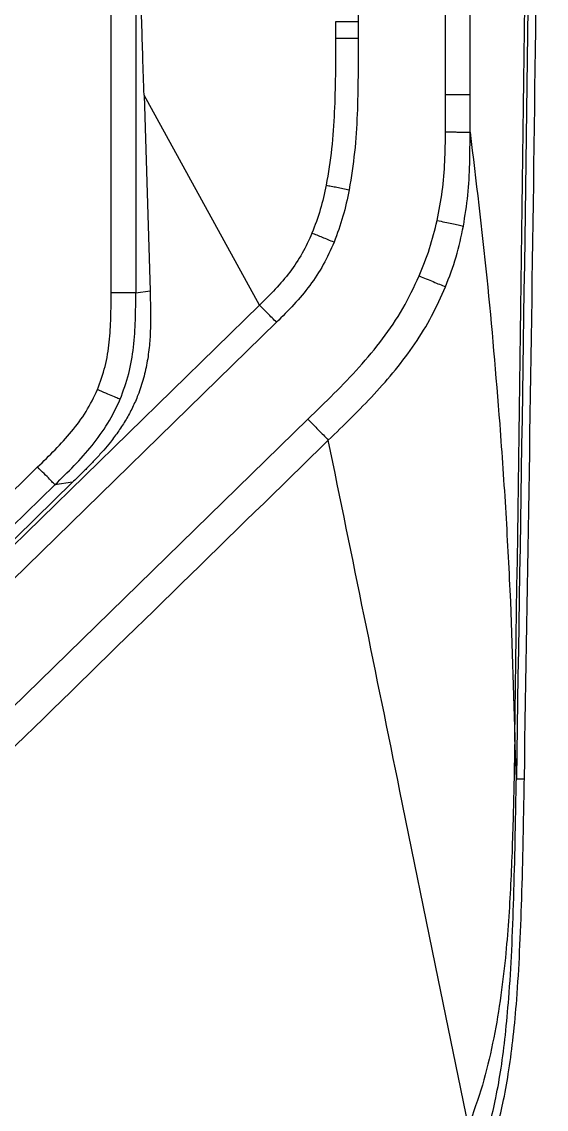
# Model space of a CAD drawing. Header units: inches. Extents: x 2 to 87, y 6 to 129.
# Drawn here: x 81.69 to 86.99, y 25.61 to 36.59 of the extents above; entities that cross this region are included whole.
import ezdxf

# ---------------------------------------------------------------- set-up
doc = ezdxf.new("R2010")
doc.units = ezdxf.units.IN
doc.header["$MEASUREMENT"] = 0
doc.layers.add('1', color=4, linetype='Continuous')

# ---------------------------------------------------------------- blocks, each defined once
blk = doc.blocks.new('2026 STRIDE')
at = {"layer": '1', "color": 3}
for p, q in [((82.755, 53.042), (82.755, 15.484)), ((83.639, 14.749), (83.637, 32.739)), ((83.888, 14.749), (83.884, 32.739)), ((80.26, 12.746), (80.26, 18.115)), ((80.509, 17.737), (80.509, 12.746)), ((82.528, 15.484), (82.528, 15.316)), ((82.755, 15.484), (82.756, 15.316)), ((81.76, 12.623), (80.593, 14.743)), ((80.593, 14.743), (80.654, 12.766)), ((83.639, 14.373), (83.639, 14.749)), ((83.887, 14.368), (83.888, 14.749)), ((80.509, 12.746), (80.654, 12.766)), ((81.76, 12.623), (75.738, 6.748)), ((81.931, 12.449), (75.908, 6.574)), ((76.304, 5.674), (82.248, 11.471)), ((84.187, 11.424), (84.187, 11.418)), ((78.054, 9.559), (79.518, 10.988)), ((79.871, 10.834), (78.198, 9.202)), ((79.693, 10.809), (78.228, 9.38)), ((79.871, 10.834), (79.693, 10.809)), ((84.355, 7.841), (84.436, 7.839)), ((83.565, 5.823), (83.179, 7.715)), ((83.87, 4.332), (83.565, 5.823))]:
    blk.add_line(p, q, dxfattribs=at)
at = {"layer": '1'}
for p in [(84.295, 9.631), (84.355, 7.841)]:
    blk.add_line(p, (84.339, 8.258), dxfattribs=at)
for points, knots in [([(84.339, 8.258), (84.379, 10.978), (84.458, 16.419), (84.521, 24.58), (84.529, 30.021), (84.532, 32.742)], [0, 0, 0, 0, 0.333333, 0.666666, 1, 1, 1, 1]), ([(84.577, 32.742), (84.572, 29.975), (84.562, 24.441), (84.489, 16.141), (84.399, 10.607), (84.355, 7.841)], [0, 0, 0, 0, 0.333334, 0.666667, 1, 1, 1, 1]), ([(84.436, 7.839), (84.47, 9.905), (84.539, 14.043), (84.606, 20.259), (84.65, 26.494), (84.655, 30.657), (84.658, 32.742)], [0, 0, 0, 0, 0.248886, 0.498511, 0.748881, 1, 1, 1, 1]), ([(84.339, 8.258), (84.335, 8.011), (84.326, 7.516), (84.301, 6.774), (84.259, 6.135), (84.195, 5.599), (84.12, 5.169), (84.019, 4.744), (83.92, 4.469), (83.87, 4.332)], [0, 0, 0, 0, 0.186537, 0.373317, 0.560324, 0.6703, 0.780001, 0.88966, 1, 1, 1, 1]), ([(83.956, 3.943), (83.979, 4.006), (84.028, 4.143), (84.093, 4.369), (84.153, 4.631), (84.205, 4.929), (84.247, 5.264), (84.283, 5.66), (84.311, 6.122), (84.33, 6.653), (84.344, 7.231), (84.351, 7.632), (84.355, 7.841)], [0, 0, 0, 0, 0.051273, 0.110841, 0.178935, 0.255768, 0.34148, 0.436108, 0.55901, 0.694052, 0.841063, 1, 1, 1, 1]), ([(84.032, 3.915), (84.055, 3.979), (84.105, 4.118), (84.17, 4.346), (84.231, 4.61), (84.284, 4.911), (84.327, 5.248), (84.364, 5.647), (84.391, 6.111), (84.411, 6.645), (84.425, 7.227), (84.432, 7.63), (84.436, 7.839)], [0, 0, 0, 0, 0.051564, 0.111366, 0.179634, 0.256581, 0.342344, 0.436961, 0.559771, 0.694639, 0.841396, 1, 1, 1, 1])]:
    blk.add_open_spline(points, degree=3, knots=knots, dxfattribs=at)
at = {"layer": '1', "color": 3}
for points, knots in [([(80.593, 14.743), (80.589, 14.871), (80.581, 15.116), (80.569, 15.518), (80.557, 15.929), (80.544, 16.365), (80.533, 16.797), (80.521, 17.257), (80.513, 17.574), (80.509, 17.737)], [0, 0, 0, 0, 0.1292498, 0.248143, 0.4063844, 0.5427266, 0.6867025, 0.8382792, 1, 1, 1, 1]), ([(82.755, 15.484), (82.733, 15.484), (82.689, 15.484), (82.626, 15.484), (82.571, 15.484), (82.543, 15.484), (82.528, 15.484)], [0, 0, 0, 0, 0.255075, 0.5, 0.744925, 1, 1, 1, 1]), ([(82.528, 15.316), (82.528, 15.192), (82.528, 14.944), (82.518, 14.572), (82.494, 14.201), (82.454, 13.956), (82.433, 13.833)], [0, 0, 0, 0, 0.250038, 0.500048, 0.750055, 1, 1, 1, 1]), ([(82.756, 15.316), (82.733, 15.316), (82.69, 15.316), (82.626, 15.316), (82.571, 15.316), (82.543, 15.316), (82.528, 15.316)], [0, 0, 0, 0, 0.255103, 0.500076, 0.744951, 1, 1, 1, 1]), ([(82.756, 15.316), (82.756, 15.189), (82.757, 14.933), (82.749, 14.55), (82.726, 14.167), (82.686, 13.915), (82.666, 13.788)], [0, 0, 0, 0, 0.250036, 0.500048, 0.750053, 1, 1, 1, 1]), ([(83.639, 14.749), (83.668, 14.749), (83.709, 14.749), (83.763, 14.749), (83.798, 14.749), (83.828, 14.749), (83.861, 14.749), (83.877, 14.749), (83.888, 14.749)], [0, 0, 0, 0, 0.258825, 0.381097, 0.499682, 0.618399, 0.740948, 1, 1, 1, 1]), ([(83.555, 13.477), (83.574, 13.576), (83.611, 13.773), (83.636, 14.073), (83.638, 14.273), (83.639, 14.373)], [0, 0, 0, 0, 0.3332956, 0.6666276, 1, 1, 1, 1]), ([(83.639, 14.373), (83.668, 14.373), (83.71, 14.372), (83.763, 14.37), (83.798, 14.37), (83.828, 14.369), (83.861, 14.368), (83.877, 14.368), (83.887, 14.368)], [0, 0, 0, 0, 0.258833, 0.3811, 0.499678, 0.61839, 0.740938, 1, 1, 1, 1]), ([(83.82, 13.421), (83.837, 13.525), (83.87, 13.733), (83.886, 14.05), (83.887, 14.262), (83.887, 14.368)], [0, 0, 0, 0, 0.333289, 0.666628, 1, 1, 1, 1]), ([(83.887, 14.368), (83.947, 13.878), (84.066, 12.898), (84.147, 11.915), (84.187, 11.424)], [0, 0, 0, 0, 0.5, 1, 1, 1, 1]), ([(82.433, 13.833), (82.415, 13.751), (82.38, 13.586), (82.32, 13.428), (82.29, 13.349)], [0, 0, 0, 0, 0.500055, 1, 1, 1, 1]), ([(82.433, 13.833), (82.45, 13.83), (82.484, 13.824), (82.541, 13.813), (82.603, 13.801), (82.645, 13.793), (82.666, 13.788)], [0, 0, 0, 0, 0.25283, 0.499677, 0.746934, 1, 1, 1, 1]), ([(82.666, 13.788), (82.647, 13.698), (82.61, 13.517), (82.545, 13.344), (82.513, 13.257)], [0, 0, 0, 0, 0.500052, 1, 1, 1, 1]), ([(83.374, 12.917), (83.411, 13.008), (83.484, 13.191), (83.531, 13.382), (83.555, 13.477)], [0, 0, 0, 0, 0.499997, 1, 1, 1, 1]), ([(83.555, 13.477), (83.581, 13.472), (83.632, 13.461), (83.706, 13.445), (83.769, 13.431), (83.803, 13.424), (83.82, 13.421)], [0, 0, 0, 0, 0.25395, 0.498261, 0.744876, 1, 1, 1, 1]), ([(83.639, 12.807), (83.677, 12.907), (83.754, 13.107), (83.798, 13.316), (83.82, 13.421)], [0, 0, 0, 0, 0.499996, 1, 1, 1, 1]), ([(82.29, 13.349), (82.259, 13.28), (82.196, 13.143), (82.069, 12.954), (81.922, 12.782), (81.814, 12.676), (81.76, 12.623)], [0, 0, 0, 0, 0.249979, 0.499896, 0.749913, 1, 1, 1, 1]), ([(82.513, 13.257), (82.473, 13.274), (82.394, 13.307), (82.325, 13.335), (82.29, 13.349)], [0, 0, 0, 0, 0.500191, 1, 1, 1, 1]), ([(82.513, 13.257), (82.479, 13.181), (82.41, 13.028), (82.271, 12.818), (82.11, 12.625), (81.991, 12.508), (81.931, 12.449)], [0, 0, 0, 0, 0.249969, 0.499914, 0.749913, 1, 1, 1, 1]), ([(82.248, 11.471), (82.337, 11.557), (82.513, 11.728), (82.771, 11.993), (83.007, 12.277), (83.216, 12.583), (83.321, 12.806), (83.374, 12.917)], [0, 0, 0, 0, 0.200024, 0.400116, 0.600111, 0.800015, 1, 1, 1, 1]), ([(83.374, 12.917), (83.398, 12.907), (83.445, 12.888), (83.515, 12.859), (83.58, 12.832), (83.619, 12.816), (83.639, 12.807)], [0, 0, 0, 0, 0.251931, 0.49938, 0.747636, 1, 1, 1, 1]), ([(80.654, 12.766), (80.655, 12.733), (80.656, 12.674), (80.658, 12.586), (80.659, 12.499), (80.658, 12.411), (80.655, 12.322), (80.647, 12.206), (80.629, 12.06), (80.591, 11.884), (80.539, 11.727), (80.478, 11.588), (80.413, 11.467), (80.337, 11.351), (80.261, 11.248), (80.184, 11.156), (80.11, 11.074), (80.033, 10.994), (79.953, 10.914), (79.899, 10.861), (79.871, 10.834)], [0, 0, 0, 0, 0.046138, 0.084915, 0.125027, 0.16965, 0.211318, 0.250051, 0.335061, 0.417469, 0.499985, 0.562307, 0.624968, 0.68614, 0.749959, 0.797203, 0.848117, 0.898393, 0.946823, 1, 1, 1, 1]), ([(80.122, 11.769), (80.15, 11.846), (80.207, 12.002), (80.246, 12.249), (80.26, 12.497), (80.26, 12.663), (80.26, 12.746)], [0, 0, 0, 0, 0.249873, 0.499792, 0.749908, 1, 1, 1, 1]), ([(80.509, 12.746), (80.503, 12.746), (80.491, 12.746), (80.433, 12.746), (80.353, 12.746), (80.291, 12.746), (80.26, 12.746)], [0, 0, 0, 0, 0.252089, 0.5, 0.747911, 1, 1, 1, 1]), ([(80.352, 11.672), (80.383, 11.757), (80.446, 11.928), (80.491, 12.199), (80.509, 12.472), (80.509, 12.654), (80.509, 12.746)], [0, 0, 0, 0, 0.2498945, 0.4998173, 0.7499076, 1, 1, 1, 1]), ([(82.455, 11.259), (82.534, 11.335), (82.69, 11.487), (82.92, 11.721), (83.137, 11.967), (83.333, 12.229), (83.505, 12.509), (83.594, 12.708), (83.639, 12.807)], [0, 0, 0, 0, 0.166677, 0.333398, 0.500097, 0.666719, 0.833338, 1, 1, 1, 1]), ([(81.931, 12.449), (81.901, 12.479), (81.842, 12.54), (81.787, 12.596), (81.76, 12.623)], [0, 0, 0, 0, 0.499999, 1, 1, 1, 1]), ([(79.518, 10.988), (79.578, 11.046), (79.696, 11.161), (79.864, 11.345), (80.014, 11.544), (80.086, 11.694), (80.122, 11.769)], [0, 0, 0, 0, 0.250092, 0.500206, 0.750127, 1, 1, 1, 1]), ([(80.352, 11.672), (80.346, 11.674), (80.336, 11.678), (80.282, 11.701), (80.208, 11.732), (80.151, 11.756), (80.122, 11.769)], [0, 0, 0, 0, 0.252121, 0.5, 0.747879, 1, 1, 1, 1]), ([(79.693, 10.809), (79.758, 10.873), (79.888, 11), (80.071, 11.203), (80.234, 11.425), (80.312, 11.589), (80.352, 11.672)], [0, 0, 0, 0, 0.250092, 0.500182, 0.750106, 1, 1, 1, 1]), ([(82.248, 11.471), (82.284, 11.435), (82.354, 11.363), (82.422, 11.294), (82.455, 11.259)], [0, 0, 0, 0, 0.4999719, 1, 1, 1, 1]), ([(84.187, 11.418), (84.209, 11.12), (84.251, 10.525), (84.28, 9.929), (84.295, 9.631)], [0, 0, 0, 0, 0.4999998, 1, 1, 1, 1]), ([(76.511, 5.461), (77.502, 6.427), (79.484, 8.359), (81.465, 10.292), (82.455, 11.259)], [0, 0, 0, 0, 0.5, 1, 1, 1, 1]), ([(83.179, 7.715), (83.059, 8.304), (82.818, 9.482), (82.576, 10.667), (82.455, 11.259)], [0, 0, 0, 0, 0.4999992, 1, 1, 1, 1]), ([(79.693, 10.809), (79.689, 10.813), (79.682, 10.82), (79.641, 10.862), (79.585, 10.92), (79.54, 10.965), (79.518, 10.988)], [0, 0, 0, 0, 0.252186, 0.5, 0.747814, 1, 1, 1, 1])]:
    blk.add_open_spline(points, degree=3, knots=knots, dxfattribs=at)

msp = doc.modelspace()

# ---------------------------------------------------------------- block references
msp.add_blockref('2026 STRIDE', (2.333, 21.11))

doc.saveas('drawing.dxf')
